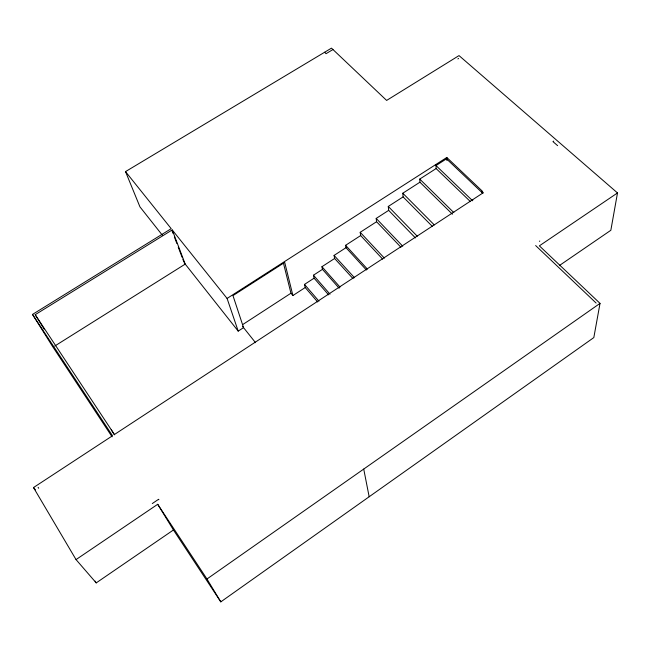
<?xml version="1.0" encoding="UTF-8"?>
<svg xmlns="http://www.w3.org/2000/svg" width="650" height="650" viewBox="0 0 650 650"><rect width="100%" height="100%" fill="white"/><g stroke="black" fill="none" stroke-linecap="round" stroke-linejoin="round"><path stroke-width="0.97" d="M472.656 199.696L472.648 200.801L436.004 165.563L446.485 158.836L446.452 157.706M481.812 192.368L482.186 191.027L446.81 157.479L227.086 298.439L238.201 331.126L243.555 327.641L232.968 295.604L284.708 262.397L292.906 295.539L305.207 287.536L304.501 284.408L314.096 278.176L313.463 275.202L322.473 269.352L321.945 266.703L334.628 258.481L334.076 255.409L345.995 247.691L345.605 245.31L360.669 235.568L360.206 232.302L376.577 221.723L376.188 218.424L388.676 210.364L388.269 206.448L403.098 196.893L402.789 193.229L419.933 182.203L419.746 179.083L436.126 168.561L435.955 164.442M162.403 235.259L139.937 206.846L125.515 171.608L331.476 48.133L386.628 100.425L459.022 55.591L617.5 192.944L610.846 230.279L559.431 265.509M617.5 192.944L539.37 245.846L600.023 303.371L593.824 337.577L220.805 601.867L173.444 529.977L157.706 504.286L76.034 559.593L33.499 487.557L112.515 435.76L32.5 314.421L171.21 228.67L125.515 171.608M220.805 601.867L206.968 578.996L600.023 303.371M76.034 559.593L96.216 582.896L173.444 529.977M539.394 241.312L539.809 241.036M152.287 503.555L158.584 499.298L158.893 499.761M553.702 141.123L552.963 141.611L557.635 145.673M242.491 324.707L290.948 293.223L283.4 262.957M54.706 346.068L185.218 264.111L172.218 229.921L35.197 314.689L44.159 329.103M457.884 58.906L458.591 58.467M332.954 49.538L326.064 53.674L324.586 52.26M481.829 191.263L483.34 192.692L114.416 434.517L35.197 314.689M446.485 158.836L482.82 193.326M535.649 245.562L596.099 303.03M436.126 168.561L470.454 201.638M419.746 179.083L453.838 212.599M419.933 182.203L452.416 214.199M402.789 193.229L434.281 224.908M403.098 196.893L432.307 226.363M388.269 206.448L417.267 236.226M388.676 210.364L415.415 237.908M376.188 218.424L402.756 246.212M376.577 221.723L400.952 247.268M360.206 232.302L384.377 258.139M360.669 235.568L382.679 259.147M345.605 245.31L367.437 269.141M345.995 247.691L366.397 270.002M334.076 255.409L354.543 277.777M334.628 258.481L352.974 278.574M321.945 266.703L339.999 287.089M322.473 269.352L339.129 288.194M313.463 275.202L330.005 294.182M314.096 278.176L328.599 294.848M304.501 284.408L318.955 301.169M305.207 287.536L317.647 301.974M290.948 293.223L292.906 295.539M33.499 487.557L35.392 489.84M172.218 229.921L227.086 298.439M242.604 326.446L255.547 342.696M184.243 262.876L238.201 331.126M157.706 504.286L206.968 578.996M112.06 436.792L52.122 345.792L32.5 314.421M111.256 429.731L114.408 434.858M95.184 581.157L96.216 582.896M38.139 487.362L38.667 488.256M171.917 230.523L172.973 233.293M174.379 236.99L176.849 243.466M178.254 247.162L182.13 257.335M182.837 259.179L183.893 261.958M363.724 469.073L369.159 496.754M446.81 157.479L446.891 160.501"/></g></svg>
